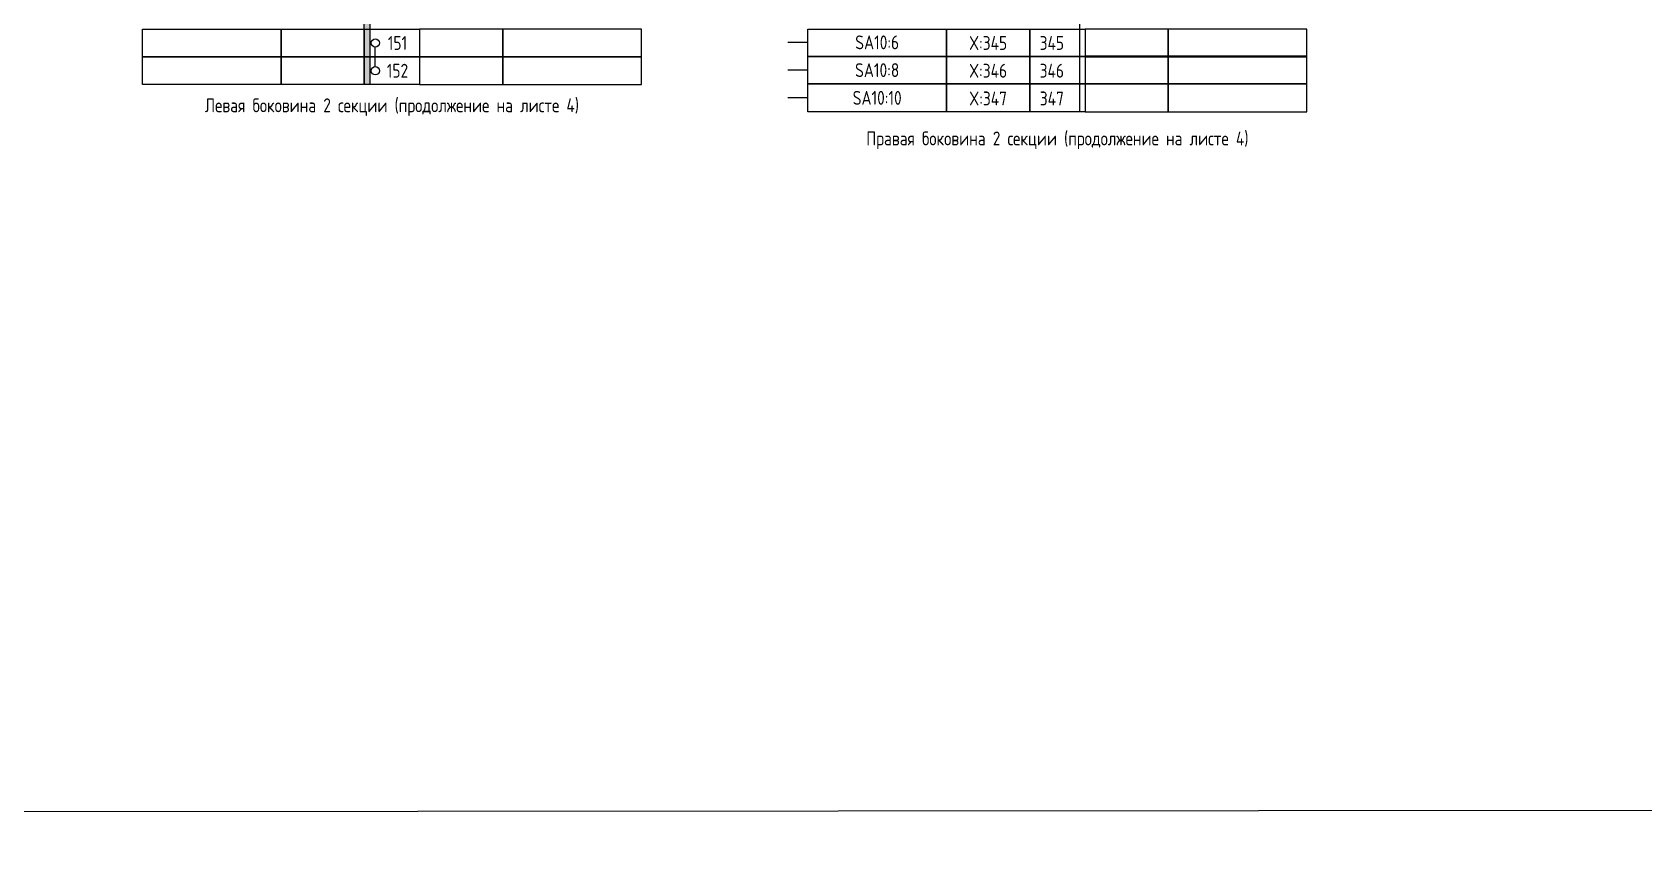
# Model space of a CAD drawing. Header units: millimetres. Extents: x -1315 to 7958, y -96 to 618.
# Drawn here: x 6505.1 to 6795.7, y -96 to 49.5 of the extents above; entities that cross this region are included whole.
import ezdxf

# ---------------------------------------------------------------- set-up
doc = ezdxf.new("R2010")
doc.units = ezdxf.units.MM
doc.styles.add('Gost_type_A', font='GOST_A.TTF')

msp = doc.modelspace()

# ---------------------------------------------------------------- hatches: boundary and pattern name
h = msp.add_hatch(color=256)
h.dxf.hatch_style = 1
h.paths.add_polyline_path([(6566, 80.07), (6565, 80.07), (6565, 40.07), (6566, 40.07)])

# ---------------------------------------------------------------- linework, layer by layer
for p, q in [((6694, 305.07), (6694, 45.07)), ((6694, 300.18), (6694, 40.18)), ((6694, 295.18), (6694, 35.18)), ((6567, 43.32), (6567, 46.82)), ((6645, 47.68), (6641.38, 47.68)), ((6645, 42.68), (6641.38, 42.68)), ((6645, 37.68), (6641.38, 37.68))]:
    msp.add_line(p, q)
for points in [[(-1315, 612), (7958.16, 618), (7958.16, -90), (-1315, -96)], [(6525, 50.07), (6550, 50.07), (6550, 45.07), (6525, 45.07)], [(6550, 50.07), (6565, 50.07), (6565, 45.07), (6550, 45.07)], [(6565, 50.07), (6575, 50.07), (6575, 45.07), (6565, 45.07)], [(6590, 50.07), (6575, 50.07), (6575, 45.07), (6590, 45.07)], [(6615, 50.07), (6590, 50.07), (6590, 45.07), (6615, 45.07)], [(6645, 50.07), (6670, 50.07), (6670, 45.07), (6645, 45.07)], [(6670, 50.07), (6685, 50.07), (6685, 45.07), (6670, 45.07)], [(6685, 50.07), (6695, 50.07), (6695, 45.07), (6685, 45.07)], [(6710, 50.07), (6695, 50.07), (6695, 45.07), (6710, 45.07)], [(6735, 50.07), (6710, 50.07), (6710, 45.07), (6735, 45.07)], [(6525, 45.07), (6550, 45.07), (6550, 40.07), (6525, 40.07)], [(6550, 45.07), (6565, 45.07), (6565, 40.07), (6550, 40.07)], [(6565, 45.07), (6575, 45.07), (6575, 40.07), (6565, 40.07)], [(6590, 45.07), (6575, 45.07), (6575, 40.07), (6590, 40.07)], [(6615, 45.07), (6590, 45.07), (6590, 40.07), (6615, 40.07)], [(6645, 45.18), (6670, 45.18), (6670, 40.18), (6645, 40.18)], [(6670, 45.18), (6685, 45.18), (6685, 40.18), (6670, 40.18)], [(6685, 45.18), (6695, 45.18), (6695, 40.18), (6685, 40.18)], [(6710, 45.18), (6695, 45.18), (6695, 40.18), (6710, 40.18)], [(6735, 45.18), (6710, 45.18), (6710, 40.18), (6735, 40.18)], [(6645, 40.18), (6670, 40.18), (6670, 35.18), (6645, 35.18)], [(6670, 40.18), (6685, 40.18), (6685, 35.18), (6670, 35.18)], [(6685, 40.18), (6695, 40.18), (6695, 35.18), (6685, 35.18)], [(6710, 40.18), (6695, 40.18), (6695, 35.18), (6710, 35.18)], [(6735, 40.18), (6710, 40.18), (6710, 35.18), (6735, 35.18)]]:
    msp.add_lwpolyline(points, close=True)
msp.add_lwpolyline([(6565, 40.07), (6565, 80.07), (6566, 80.07), (6566, 40.07)])
for centre in [(6567, 47.57), (6567, 42.57)]:
    msp.add_circle(centre, 0.75)

# ---------------------------------------------------------------- texts
at = {"ltscale": 10, "char_height": 2.5, "attachment_point": 5, "style": 'Gost_type_A'}
for s, insert, width in [('151', (6571, 47.57), 8), ('X:345', (6677.5, 47.57), 15), ('345', (6689, 47.57), 8), ('152', (6571, 42.57), 8), ('X:346', (6677.5, 42.57), 15), ('346', (6689, 42.57), 8), ('X:347', (6677.5, 37.57), 15), ('347', (6689, 37.57), 8)]:
    msp.add_mtext(s, dxfattribs=dict(at, insert=insert, width=width))
at = {"char_height": 2.5, "attachment_point": 5, "style": 'Gost_type_A'}
for s, insert, width in [('SA10:6', (6657.5, 47.68), 25), ('SA10:8', (6657.5, 42.68), 25), ('Левая боковина 2 секции (продолжение на листе 4)', (6570, 36), 90), ('SA10:10', (6657.5, 37.68), 25), ('Правая боковина 2 секции (продолжение на листе 4)', (6690, 30.03), 90)]:
    msp.add_mtext(s, dxfattribs=dict(at, insert=insert, width=width))

doc.saveas('drawing.dxf')
